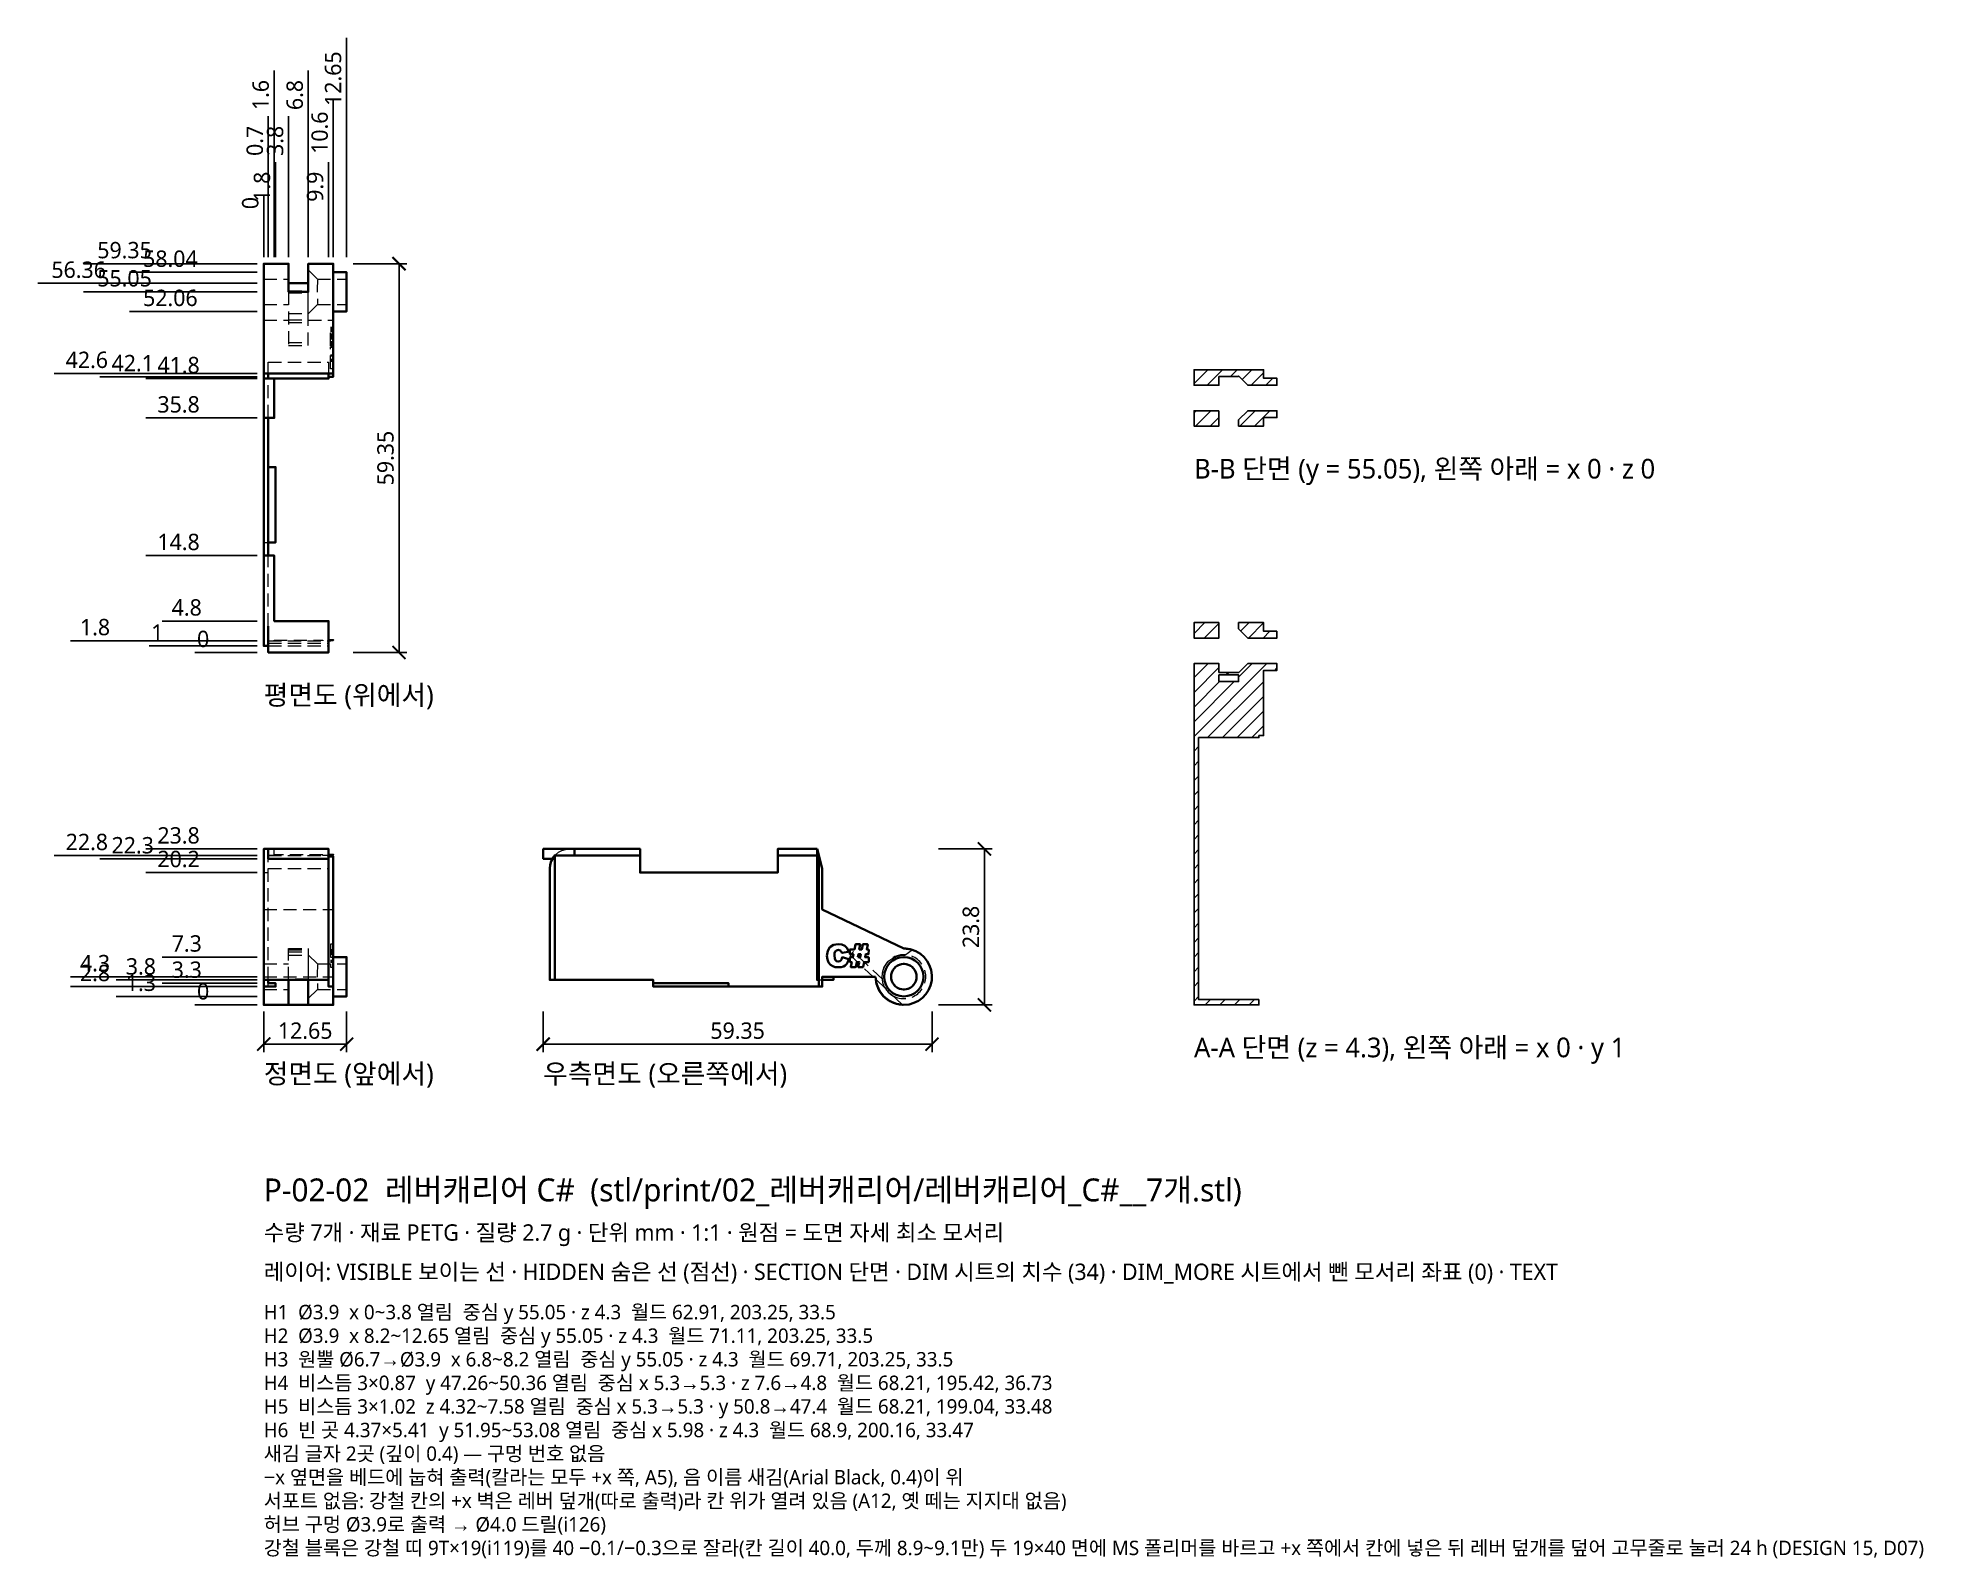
# Model space of a CAD drawing. Header units: millimetres. Extents: x -34 to 253, y -84 to 148.
import ezdxf

# ---------------------------------------------------------------- set-up
doc = ezdxf.new("R2010")
doc.units = ezdxf.units.MM
doc.linetypes.add('HIDDEN', pattern=[3, 2, -1])
for name, color, linetype, lineweight in [('DIM', 4, 'CONTINUOUS', 13), ('HIDDEN', 8, 'HIDDEN', 18), ('SECTION', 5, 'CONTINUOUS', 25), ('TEXT', 7, 'CONTINUOUS', 18), ('VISIBLE', 7, 'CONTINUOUS', 35)]:
    doc.layers.add(name, color=color, linetype=linetype, lineweight=lineweight)
doc.styles.add('KR', font='malgun.ttf')
doc.dimstyles.new('TOCCATA', dxfattribs={"dimtxt": 2.5, "dimasz": 2, "dimexe": 1.2, "dimexo": 1, "dimgap": 0.8, "dimtad": 1, "dimdsep": 46, "dimtxsty": 'KR', "dimblk": 'ARCHTICK', "dimcen": 2.5, "dimazin": 3, "dimtfac": 0.5, "dimtmove": 2, "dimatfit": 3})

# ---------------------------------------------------------------- blocks, each defined once
blk = doc.blocks.new('_ARCHTICK')
at = {"color": 0, "linetype": 'BYBLOCK', "const_width": 0.15}
blk.add_lwpolyline([(-0.5, -0.5), (0.5, 0.5)], dxfattribs=at)
blk = doc.blocks.new('*D7')
for p, q in [((1.6, 131.15), (1.6, 142.65)), ((1.6, 127.15), (1.6, 131.15)), ((1.6, 114.15), (1.6, 127.15))]:
    blk.add_line(p, q)
at = {"layer": 'Defpoints'}
for p in [(1.6, 135.15), (1.6, 113.15), (0, 53.8)]:
    blk.add_point(p, dxfattribs=at)
at = {"layer": 'DIM', "insert": (-0.45, 138.9), "char_height": 2.5, "attachment_point": 5, "rotation": 90, "style": 'KR'}
blk.add_mtext('1.6', dxfattribs=at)
blk = doc.blocks.new('*D9')
for p, q in [((3.8, 124.15), (3.8, 135.65)), ((3.8, 120.15), (3.8, 124.15)), ((3.8, 114.15), (3.8, 120.15))]:
    blk.add_line(p, q)
at = {"layer": 'Defpoints'}
for p in [(3.8, 128.15), (3.8, 113.15), (0, 53.8)]:
    blk.add_point(p, dxfattribs=at)
at = {"layer": 'DIM', "insert": (1.75, 131.9), "char_height": 2.5, "attachment_point": 5, "rotation": 90, "style": 'KR'}
blk.add_mtext('3.8', dxfattribs=at)
blk = doc.blocks.new('*D13')
for p, q in [((12.65, 131.15), (12.65, 147.65)), ((12.65, 127.15), (12.65, 131.15)), ((12.65, 114.15), (12.65, 127.15))]:
    blk.add_line(p, q)
at = {"layer": 'Defpoints'}
for p in [(12.65, 135.15), (12.65, 113.15), (0, 53.8)]:
    blk.add_point(p, dxfattribs=at)
at = {"layer": 'DIM', "insert": (10.6, 141.4), "char_height": 2.5, "attachment_point": 5, "rotation": 90, "style": 'KR'}
blk.add_mtext('12.65', dxfattribs=at)

msp = doc.modelspace()

# ---------------------------------------------------------------- hatches: boundary and pattern name
at = {"layer": 'SECTION'}
h = msp.add_hatch(dxfattribs=at)
h.set_pattern_fill('ANSI31', scale=0.5)
h.paths.add_polyline_path([(145.8, 95.946), (148.79, 95.946), (148.79, 96.01), (150.2, 94.6), (154.65, 94.6), (154.65, 95.65), (152.6, 95.65), (152.6, 96.95), (142, 96.95), (142, 94.6), (145.8, 94.6)])
h.paths.add_polyline_path([(145.8, 90.7), (142, 90.7), (142, 88.35), (145.8, 88.35)])
h.paths.add_polyline_path([(152.6, 89.65), (154.65, 89.65), (154.65, 90.7), (150.2, 90.7), (148.8, 89.3), (148.8, 88.35), (152.6, 88.35)])
h = msp.add_hatch(dxfattribs=at)
h.set_pattern_fill('ANSI31', scale=0.5)
h.paths.add_polyline_path([(145.8, 58.35), (142, 58.35), (142, 56), (145.8, 56)])
h.paths.add_polyline_path([(154.65, 57.045), (152.6, 57.045), (152.6, 58.35), (148.8, 58.35), (148.8, 57.4), (150.2, 56), (154.65, 56)])
h.paths.add_polyline_path([(145.8, 50.376), (148.8, 50.376), (148.8, 49.36), (145.8, 49.36)])
h.paths.add_polyline_path([(151.9, 0.8), (142.7, 0.8), (142.7, 40.8), (151.9, 40.8), (151.9, 41.1), (152.6, 41.1), (152.6, 51.055), (154.65, 51.055), (154.65, 52.1), (150.2, 52.1), (148.79, 50.69), (148.79, 50.751), (145.8, 50.751), (145.8, 52.1), (142, 52.1), (142, 0), (151.9, 0)])

# ---------------------------------------------------------------- linework, layer by layer
at = {"layer": 'HIDDEN'}
for points in [[(0, 110.8), (3.8, 110.8)], [(8.2, 110.8), (6.8, 112.2)], [(8.2, 110.8), (12.65, 110.8)], [(0, 106.9), (3.8, 106.9)], [(3.8, 109.02), (6.79, 109.02)], [(3.8, 108.85), (3.8, 100.67), (6.8, 100.67), (6.8, 108.85)], [(3.8, 108.68), (6.8, 108.68)], [(8.2, 106.9), (6.79, 105.49), (6.79, 109.084), (6.8, 109.071)], [(6.8, 107.207), (6.79, 107.232)], [(8.2, 106.9), (12.65, 106.9)], [(0, 104.55), (3.8, 104.55)], [(3.8, 105.57), (6.79, 105.57)], [(3.8, 105.55), (6.79, 105.55)], [(3.8, 104.57), (6.8, 104.57)], [(3.8, 104.16), (6.8, 104.16)], [(6.79, 105.931), (6.8, 105.954)], [(6.79, 105.511), (6.8, 105.521)], [(6.8, 104.55), (10.6, 104.55)], [(3.8, 101.14), (6.8, 101.14)], [(10.2, 100.612), (10.2, 103.483), (10.6, 103.483)], [(10.2, 103.332), (10.6, 103.332)], [(10.2, 103.189), (10.6, 103.189)], [(10.2, 103.039), (10.6, 103.039)], [(10.2, 102.948), (10.6, 102.948)], [(10.2, 102.8), (10.6, 102.8)], [(10.2, 102.424), (10.6, 102.424)], [(10.2, 102.278), (10.6, 102.278)], [(10.2, 102.205), (10.6, 102.205)], [(10.2, 102.186), (10.6, 102.186)], [(10.2, 102.054), (10.6, 102.054)], [(10.2, 102.036), (10.6, 102.036)], [(10.2, 101.911), (10.6, 101.911)], [(10.2, 101.892), (10.6, 101.892)], [(10.2, 101.817), (10.6, 101.817)], [(10.2, 101.668), (10.6, 101.668)], [(10.2, 101.296), (10.6, 101.296)], [(10.2, 101.148), (10.6, 101.148)], [(10.2, 101.056), (10.6, 101.056)], [(10.2, 100.912), (10.6, 100.912)], [(10.2, 100.762), (10.6, 100.762)], [(0.7, 96.4), (0.7, 98.1), (9.9, 98.1), (9.9, 96.4)], [(10.2, 100.612), (10.6, 100.612), (10.2, 100.612)], [(10.6, 97.117), (10.2, 97.117), (10.2, 100.439), (10.6, 100.439)], [(10.2, 100.408), (10.6, 100.408)], [(10.2, 99.227), (10.6, 99.227)], [(10.2, 99.064), (10.6, 99.064)], [(10.2, 98.588), (10.6, 98.588)], [(10.2, 98.411), (10.6, 98.411)], [(10.2, 98.387), (10.6, 98.387)], [(10.2, 98.257), (10.6, 98.257)], [(0.7, 89.6), (0.7, 95.6)], [(0, 70.6), (0.7, 70.6)], [(0.7, 57.8), (0.7, 68.6)], [(0.7, 55.6), (9.9, 55.6)], [(0.7, 55.2), (9.9, 55.2)], [(0.7, 54.8), (9.9, 54.8)], [(1.6, 55.6), (1.6, 55.676), (9, 55.676), (9, 55.6)], [(1.6, 22.805), (1.6, 23.8)], [(44.53, 22.92), (44.98, 23.29)], [(44.98, 23.29), (44.97, 23.282)], [(44.98, 23.29), (45.5, 23.57)], [(44.98, 23.29), (44.99, 23.295)], [(45.5, 23.57), (46.06, 23.74), (46.612, 23.796)], [(0, 20.2), (0.7, 20.2)], [(0.7, 22.836), (1.6, 22.836)], [(0.7, 22.823), (1.6, 22.823)], [(0.7, 22.805), (9.9, 22.805)], [(0.7, 22.8), (9.9, 22.8)], [(0.7, 3.8), (0.7, 22.3)], [(0.7, 20.8), (9.9, 20.8)], [(9.9, 22.823), (9, 22.823), (9, 22.915), (1.6, 22.915)], [(9, 22.836), (9.9, 22.836)], [(44.45, 22.836), (44.526, 22.915)], [(85.231, 20.847), (84.75, 22.05)], [(0, 14.561), (10.6, 14.561)], [(10.6, 9.263), (10.2, 9.263), (10.2, 5.737), (10.6, 5.737)], [(0, 6.25), (3.8, 6.25)], [(3.8, 3.799), (3.8, 8.6), (6.8, 8.6), (6.8, 3.799)], [(3.8, 8.39), (6.8, 8.39)], [(3.8, 8.09), (6.8, 8.09)], [(8.2, 6.25), (6.79, 7.66), (6.79, 3.93), (3.8, 3.93)], [(3.8, 7.6), (6.79, 7.6)], [(3.8, 7.58), (6.8, 7.58)], [(6.8, 7.635), (6.79, 7.645)], [(8.2, 6.25), (12.65, 6.25)], [(10.2, 8.46), (10.6, 8.46)], [(10.2, 8.382), (10.6, 8.382)], [(10.2, 8.318), (10.6, 8.318)], [(10.2, 8.129), (10.6, 8.129)], [(10.2, 7.919), (10.6, 7.919)], [(10.2, 7.72), (10.6, 7.72)], [(10.2, 7.272), (10.6, 7.272)], [(10.2, 7.26), (10.6, 7.26)], [(10.2, 6.801), (10.6, 6.801)], [(10.2, 6.767), (10.6, 6.767)], [(10.2, 6.667), (10.6, 6.667)], [(10.2, 6.658), (10.6, 6.658)], [(10.2, 6.621), (10.6, 6.621)], [(10.2, 6.531), (10.6, 6.531)], [(89.99, 8.09), (89.52, 7.58), (93.01, 4.3)], [(94.42, 3.93), (89.99, 8.09)], [(94.4, 4.32), (94.42, 4.7), (94.49, 5.07), (94.6, 5.44), (94.75, 5.79), (94.94, 6.12), (95.17, 6.42), (95.43, 6.7), (95.73, 6.94), (96.04, 7.15), (96.38, 7.33), (96.74, 7.46), (97.11, 7.55), (97.49, 7.59), (97.87, 7.6), (98.993, 8.378)], [(96.49, 5.827), (96.513, 5.847), (96.64, 5.932)], [(96.817, 6.034), (96.954, 6.102), (96.983, 6.111)], [(97.122, 6.159), (97.195, 6.184), (97.271, 6.199)], [(97.415, 6.227), (97.445, 6.233), (97.598, 6.243)], [(97.802, 6.243), (97.954, 6.233), (97.984, 6.227)], [(98.129, 6.199), (98.205, 6.184), (98.278, 6.159)], [(98.417, 6.111), (98.446, 6.102), (98.583, 6.034)], [(98.76, 5.932), (98.887, 5.847), (98.91, 5.827)], [(0, 4.3), (10.6, 4.3)], [(0.7, 2.8), (0.7, 3.3)], [(3.8, 3.92), (6.8, 3.92)], [(6.8, 3.976), (6.79, 3.986)], [(10.2, 5.741), (10.6, 5.741)], [(84.748, 3.8), (85.25, 3.8)], [(93.452, 3.89), (94.95, 2.48), (95.03, 2.36), (95.12, 2.24), (95.22, 2.12), (95.32, 2.01)], [(94.371, 3.976), (94.379, 3.863), (94.464, 3.433), (94.605, 3.018), (94.804, 2.618)], [(94.42, 3.93), (94.4, 4.32)], [(95.757, 4.402), (95.767, 4.555), (95.773, 4.585)], [(95.757, 4.198), (95.767, 4.045), (95.773, 4.015)], [(95.801, 4.728), (95.816, 4.804), (95.841, 4.878)], [(95.801, 3.872), (95.817, 3.795), (95.841, 3.722)], [(95.888, 5.017), (95.898, 5.046)], [(95.898, 3.554), (95.888, 3.583)], [(95.898, 5.046), (95.966, 5.183)], [(95.966, 3.417), (95.898, 3.554)], [(96.068, 5.36), (96.153, 5.487), (96.173, 5.51)], [(96.068, 3.24), (96.153, 3.113), (96.173, 3.09)], [(96.27, 5.62), (96.321, 5.679), (96.379, 5.73)], [(96.27, 2.979), (96.321, 2.921), (96.379, 2.87)], [(99.021, 5.73), (99.079, 5.679), (99.13, 5.621)], [(99.021, 2.87), (99.079, 2.921), (99.13, 2.98)], [(99.226, 3.089), (99.247, 3.112), (99.332, 3.24)], [(99.227, 5.51), (99.247, 5.487), (99.332, 5.36)], [(99.502, 5.046), (99.434, 5.183)], [(99.434, 3.417), (99.502, 3.554)], [(99.512, 5.017), (99.502, 5.046)], [(99.502, 3.554), (99.512, 3.583)], [(99.559, 4.878), (99.583, 4.805), (99.599, 4.729)], [(99.559, 3.722), (99.583, 3.795), (99.599, 3.871)], [(99.633, 4.554), (99.627, 4.584)], [(99.627, 4.016), (99.633, 4.046), (99.643, 4.198)], [(99.643, 4.402), (99.633, 4.555)], [(0, 2.35), (3.8, 2.35)], [(6.8, 1.383), (6.79, 1.359), (6.79, 2.639), (6.8, 2.618)], [(8.2, 2.35), (6.8, 0.95)], [(8.2, 2.35), (12.65, 2.35)], [(94.804, 2.617), (94.78, 2.64)], [(94.781, 2.639), (95.034, 2.255), (95.324, 1.924), (95.655, 1.634), (96.02, 1.39), (96.082, 1.359)], [(95.32, 2.01), (95.65, 1.71), (95.77, 1.62), (95.89, 1.54), (97.507, 0.021)], [(96.49, 2.773), (96.513, 2.753), (96.64, 2.668)], [(96.817, 2.566), (96.954, 2.498), (96.983, 2.489)], [(97.122, 2.441), (97.195, 2.416), (97.271, 2.401)], [(97.415, 2.373), (97.445, 2.367), (97.598, 2.357)], [(97.802, 2.357), (97.955, 2.367), (97.985, 2.373)], [(98.129, 2.401), (98.205, 2.416), (98.278, 2.441)], [(98.417, 2.489), (98.446, 2.498), (98.583, 2.566)], [(98.76, 2.668), (98.887, 2.753), (98.91, 2.773)]]:
    msp.add_lwpolyline(points, dxfattribs=at)
for centre, radius, start, end in [((34.487, 108.852), 26.327, 175.76217, -175.75275), ((34.487, 4.298), 26.327, 175.75275, -175.76217), ((97.692, 4.308), 3.349, 85.8382, -174.47531), ((97.701, 4.299), 3.349, -119.40831, 86.22745)]:
    msp.add_arc(centre, radius, start, end, dxfattribs=at)
at = {"layer": 'SECTION'}
for points in [[(145.8, 95.946), (148.79, 95.946), (148.79, 96.01), (150.2, 94.6), (154.65, 94.6), (154.65, 95.65), (152.6, 95.65), (152.6, 96.95), (142, 96.95), (142, 94.6), (145.8, 94.6)], [(145.8, 90.7), (142, 90.7), (142, 88.35), (145.8, 88.35)], [(152.6, 89.65), (154.65, 89.65), (154.65, 90.7), (150.2, 90.7), (148.8, 89.3), (148.8, 88.35), (152.6, 88.35)], [(145.8, 58.35), (142, 58.35), (142, 56), (145.8, 56)], [(154.65, 57.045), (152.6, 57.045), (152.6, 58.35), (148.8, 58.35), (148.8, 57.4), (150.2, 56), (154.65, 56)], [(151.9, 0.8), (142.7, 0.8), (142.7, 40.8), (151.9, 40.8), (151.9, 41.1), (152.6, 41.1), (152.6, 51.055), (154.65, 51.055), (154.65, 52.1), (150.2, 52.1), (148.79, 50.69), (148.79, 50.751), (145.8, 50.751), (145.8, 52.1), (142, 52.1), (142, 0), (151.9, 0)], [(145.8, 50.376), (148.8, 50.376), (148.8, 49.36), (145.8, 49.36)]]:
    msp.add_lwpolyline(points, close=True, dxfattribs=at)
at = {"layer": 'VISIBLE'}
for points in [[(0.7, 54.8), (0, 54.8), (0, 113.15), (3.8, 113.15), (3.8, 108.85), (6.8, 108.85), (6.8, 113.15), (10.6, 113.15), (10.6, 95.9), (9.9, 95.9)], [(3.8, 110.16), (6.8, 110.16)], [(10.6, 105.855), (12.65, 105.855), (12.65, 111.845), (10.6, 111.845)], [(0, 96.4), (10.6, 96.4)], [(0, 89.6), (1.6, 89.6), (1.6, 95.6), (0, 95.6)], [(0.7, 95.6), (0.7, 96.4)], [(1.607, 95.6), (9.9, 95.6), (9.9, 96.4)], [(0.7, 68.6), (0.7, 89.6)], [(0.7, 70.6), (1.8, 70.6), (1.8, 82.1), (0.7, 82.1)], [(0, 68.6), (1.6, 68.6), (1.6, 58.6), (9.9, 58.6), (9.9, 53.8), (0.7, 53.8), (0.7, 57.8)], [(9.9, 55.6), (10.6, 55.68), (9.9, 55.68)], [(10.6, 2.8), (9.9, 2.8), (9.9, 23.8), (0, 23.8), (0, 0), (10.6, 0), (10.6, 22.675), (9.9, 22.675)], [(0.7, 23.8), (0.7, 22.3), (9.9, 22.3)], [(84.45, 23.8), (78.45, 23.8), (78.45, 20.2), (57.45, 20.2), (57.45, 23.8), (42.65, 23.8), (42.65, 22.3), (44.05, 22.3), (44.14, 22.45), (44.25, 22.6), (44.37, 22.75)], [(46.612, 23.796), (46.65, 23.8)], [(47.45, 22.805), (47.45, 23.8)], [(84.45, 23.8), (84.45, 22.805), (78.45, 22.805)], [(84.45, 23.8), (85.25, 20.8)], [(9.9, 22.823), (10.6, 22.92), (9.9, 22.92)], [(44.53, 22.92), (44.16, 22.47), (43.88, 21.95), (43.71, 21.39), (43.65, 20.8), (43.65, 3.8), (59.45, 3.8), (59.45, 2.8), (85.25, 2.8), (85.25, 4.3), (93.4, 4.3)], [(44.37, 22.75), (44.45, 22.836), (44.45, 22.823)], [(44.45, 3.8), (44.45, 22.805), (57.45, 22.805)], [(84.75, 3.8), (84.45, 3.8), (84.45, 22.8), (84.75, 22.05)], [(84.75, 2.8), (84.75, 22.675)], [(85.25, 20.8), (85.231, 20.847)], [(85.25, 20.8), (85.25, 14.561), (97.7, 8.6)], [(85.967, 7.505), (86.079, 8.252), (86.413, 8.799), (86.425, 8.812), (86.971, 9.152), (87.686, 9.263), (88.26, 9.199), (88.703, 9.001), (89.027, 8.669), (89.253, 8.203), (89.258, 8.181), (89.254, 8.158), (89.238, 8.134), (89.217, 8.122), (88.31, 7.92), (88.292, 7.92), (88.265, 7.931), (88.249, 7.948), (88.197, 8.085), (88.152, 8.165), (88.067, 8.257), (87.964, 8.325), (87.848, 8.368), (87.719, 8.382), (87.439, 8.318), (87.237, 8.129), (87.14, 7.884), (87.107, 7.514), (87.147, 7.068), (87.261, 6.801), (87.437, 6.667), (87.681, 6.621), (87.914, 6.658), (88.077, 6.767), (88.195, 6.951), (88.285, 7.229), (88.305, 7.25), (88.332, 7.26), (88.35, 7.259), (89.254, 6.985), (89.269, 6.976), (89.283, 6.957), (89.289, 6.923), (89.168, 6.561), (88.993, 6.266), (88.766, 6.035), (88.495, 5.871), (88.152, 5.769), (87.739, 5.737), (87.239, 5.777), (86.838, 5.897), (86.506, 6.122), (86.224, 6.468), (86.03, 6.937), (85.967, 7.505)], [(89.462, 6.586), (89.469, 6.563), (89.48, 6.549), (89.51, 6.533), (89.762, 6.531), (89.613, 5.807), (89.617, 5.778), (89.629, 5.759), (89.643, 5.748), (89.666, 5.741), (90.313, 5.741), (90.346, 5.754), (90.365, 5.783), (90.518, 6.531), (90.886, 6.531), (90.742, 5.807), (90.747, 5.778), (90.764, 5.754), (90.796, 5.741), (91.448, 5.741), (91.48, 5.754), (91.499, 5.783), (91.65, 6.531), (92.279, 6.532), (92.302, 6.539), (92.316, 6.549), (92.326, 6.563), (92.333, 6.586), (92.333, 7.218), (92.32, 7.25), (92.302, 7.265), (92.279, 7.271), (91.798, 7.272), (91.889, 7.72), (92.279, 7.72), (92.296, 7.724), (92.316, 7.737), (92.332, 7.768), (92.333, 8.406), (92.329, 8.423), (92.311, 8.446), (92.279, 8.46), (92.039, 8.46), (92.182, 9.198), (92.175, 9.232), (92.156, 9.253), (92.128, 9.263), (91.479, 9.263), (91.452, 9.253), (91.438, 9.241), (91.427, 9.221), (91.274, 8.46), (90.904, 8.46), (91.055, 9.197), (91.054, 9.215), (91.045, 9.236), (91.029, 9.253), (91.002, 9.263), (90.338, 9.261), (90.313, 9.246), (90.298, 9.221), (90.146, 8.46), (89.516, 8.46), (89.499, 8.455), (89.48, 8.442), (89.467, 8.423), (89.462, 8.406)], [(10.6, 1.3), (12.65, 1.3), (12.65, 7.3), (10.6, 7.3)], [(89.462, 7.774), (89.462, 8.406)], [(89.462, 7.774), (89.462, 8.406)], [(89.462, 7.218), (89.467, 7.235), (89.48, 7.254), (89.499, 7.267), (89.516, 7.271), (89.906, 7.272), (89.998, 7.72), (89.516, 7.72), (89.499, 7.724), (89.48, 7.737), (89.467, 7.757), (89.462, 7.774)], [(89.462, 6.586), (89.462, 7.218)], [(89.462, 6.586), (89.462, 7.218)], [(90.667, 7.272), (90.761, 7.72), (91.128, 7.72), (91.036, 7.272), (90.667, 7.272)], [(96.011, 5.275), (96.206, 5.554), (96.447, 5.794)], [(96.446, 5.793), (96.725, 5.989)], [(96.474, 5.813), (96.49, 5.827)], [(96.725, 5.989), (96.64, 5.932)], [(96.725, 5.989), (97.033, 6.132), (97.361, 6.22)], [(96.725, 5.989), (96.817, 6.034)], [(96.983, 6.111), (97.002, 6.118)], [(97.088, 6.147), (97.122, 6.159)], [(97.271, 6.199), (97.307, 6.206)], [(97.361, 6.22), (97.7, 6.25)], [(97.361, 6.22), (97.415, 6.227)], [(97.598, 6.243), (97.7, 6.25), (97.802, 6.243)], [(97.7, 8.6), (98.81, 8.45)], [(97.7, 6.25), (98.038, 6.22), (98.367, 6.132), (98.675, 5.989)], [(98.005, 6.223), (97.984, 6.227)], [(98.129, 6.199), (98.093, 6.206)], [(98.312, 6.147), (98.278, 6.159)], [(98.417, 6.111), (98.398, 6.118)], [(98.675, 5.989), (98.583, 6.034)], [(98.675, 5.989), (98.954, 5.794)], [(98.675, 5.989), (98.76, 5.932)], [(98.926, 5.813), (98.91, 5.827)], [(99.194, 5.553), (98.953, 5.794)], [(0, 3.8), (9.9, 3.8)], [(0, 2.8), (1.8, 2.8), (1.8, 3.3), (0.7, 3.3), (0.7, 3.8)], [(3.8, 0), (3.8, 3.799)], [(6.8, 0), (6.8, 3.799)], [(59.45, 3.3), (70.95, 3.3), (70.95, 2.8)], [(85.25, 3.8), (86.95, 3.8), (86.95, 4.3)], [(93.55, 3.19), (93.4, 4.3)], [(93.453, 3.889), (93.42, 3.92), (93.49, 3.44)], [(93.49, 3.44), (93.564, 3.156)], [(93.49, 3.44), (93.61, 2.98), (93.78, 2.54)], [(93.55, 3.19), (93.98, 2.15), (94.66, 1.26)], [(95.75, 4.3), (95.78, 4.64), (95.868, 4.967), (96.011, 5.275)], [(95.75, 4.3), (95.757, 4.402)], [(95.75, 4.3), (95.78, 3.961), (95.867, 3.633), (96.011, 3.325)], [(95.75, 4.3), (95.757, 4.198)], [(95.773, 4.585), (95.777, 4.605)], [(95.777, 3.995), (95.773, 4.015)], [(95.794, 4.693), (95.801, 4.728)], [(95.801, 3.872), (95.794, 3.907)], [(95.841, 4.878), (95.853, 4.913)], [(95.853, 3.687), (95.841, 3.722)], [(95.882, 4.997), (95.888, 5.017)], [(95.888, 3.583), (95.882, 3.603)], [(96.011, 5.275), (95.966, 5.183)], [(96.011, 3.325), (95.966, 3.417)], [(96.011, 5.275), (96.068, 5.36)], [(96.011, 3.325), (96.206, 3.047), (96.447, 2.806)], [(96.011, 3.325), (96.068, 3.24)], [(96.173, 5.51), (96.187, 5.526)], [(96.187, 3.074), (96.173, 3.09)], [(96.246, 5.593), (96.27, 5.62)], [(96.27, 2.979), (96.246, 3.006)], [(96.379, 5.73), (96.406, 5.754)], [(98.953, 2.806), (99.194, 3.047)], [(99.021, 5.73), (98.993, 5.754)], [(99.194, 5.553), (99.13, 5.621)], [(99.194, 3.047), (99.13, 2.98)], [(99.194, 5.553), (99.389, 5.275)], [(99.194, 5.553), (99.227, 5.51)], [(99.194, 3.047), (99.389, 3.325)], [(99.194, 3.047), (99.213, 3.074)], [(99.213, 3.074), (99.226, 3.089)], [(99.389, 5.275), (99.332, 5.36)], [(99.389, 3.325), (99.332, 3.24)], [(99.389, 5.275), (99.532, 4.967), (99.62, 4.639), (99.65, 4.3)], [(99.389, 5.275), (99.434, 5.183)], [(99.389, 3.325), (99.532, 3.633)], [(99.389, 3.325), (99.434, 3.417)], [(99.518, 4.997), (99.512, 5.017)], [(99.532, 3.633), (99.512, 3.583)], [(99.532, 3.633), (99.621, 3.962), (99.65, 4.3)], [(99.559, 4.878), (99.547, 4.912)], [(99.547, 3.688), (99.559, 3.722)], [(99.606, 4.694), (99.599, 4.729)], [(99.599, 3.871), (99.606, 3.906)], [(99.627, 4.584), (99.623, 4.604)], [(99.623, 3.996), (99.627, 4.016)], [(99.65, 4.3), (99.643, 4.402)], [(99.65, 4.3), (99.643, 4.198)], [(93.78, 2.54), (94, 2.11)], [(93.78, 2.54), (94, 2.11)], [(94, 2.11), (94.26, 1.72), (94.57, 1.35), (94.91, 1.03), (95.29, 0.74), (95.7, 0.49)], [(94.66, 1.26), (94.646, 1.279)], [(94.66, 1.26), (95.55, 0.58)], [(95.55, 0.58), (95.541, 0.587), (95.55, 0.58)], [(95.55, 0.58), (96.59, 0.15)], [(96.59, 0.15), (96.14, 0.29), (95.7, 0.49)], [(96.406, 2.846), (96.379, 2.87)], [(96.725, 2.611), (96.445, 2.807)], [(96.49, 2.773), (96.475, 2.787)], [(96.59, 0.15), (97.7, 0)], [(96.59, 0.15), (97.06, 0.05), (97.53, 0), (97.506, 0.023)], [(96.725, 2.611), (96.64, 2.668)], [(96.725, 2.611), (97.033, 2.468)], [(96.725, 2.611), (96.817, 2.566)], [(97.002, 2.482), (96.983, 2.489)], [(97.033, 2.468), (97.361, 2.38)], [(97.033, 2.468), (97.122, 2.441)], [(97.307, 2.394), (97.271, 2.401)], [(97.361, 2.38), (97.7, 2.35)], [(97.361, 2.38), (97.415, 2.373)], [(97.7, 2.35), (97.598, 2.357)], [(97.7, 2.35), (98.039, 2.38)], [(97.7, 2.35), (97.802, 2.357)], [(97.985, 2.373), (98.005, 2.377)], [(98.039, 2.38), (98.367, 2.468)], [(98.039, 2.38), (98.129, 2.401)], [(98.278, 2.441), (98.312, 2.453)], [(98.367, 2.468), (98.675, 2.611)], [(98.367, 2.468), (98.398, 2.482)], [(98.398, 2.482), (98.417, 2.489)], [(98.675, 2.611), (98.583, 2.566)], [(98.675, 2.611), (98.954, 2.806)], [(98.675, 2.611), (98.76, 2.668)], [(98.91, 2.773), (98.926, 2.787)], [(98.993, 2.846), (99.021, 2.87)]]:
    msp.add_lwpolyline(points, dxfattribs=at)
msp.add_circle((97.7, 4.3), 3, dxfattribs=at)
for centre, radius, start, end in [((97.833, 5.286), 3.312, 69.44427, 92.29203), ((97.7, 4.3), 4.297, -89.99799, 75.02577)]:
    msp.add_arc(centre, radius, start, end, dxfattribs=at)

# ---------------------------------------------------------------- texts
at = {"layer": 'TEXT', "style": 'KR'}
for s, height, p in [('B-B 단면 (y = 55.05), 왼쪽 아래 = x 0 · z 0', 3, (142, 80.35)), ('평면도 (위에서)', 3, (0, 45.8)), ('A-A 단면 (z = 4.3), 왼쪽 아래 = x 0 · y 1', 3, (142, -8)), ('정면도 (앞에서)', 3, (0, -12)), ('우측면도 (오른쪽에서)', 3, (42.65, -12)), ('P-02-02  레버캐리어 C#  (stl/print/02_레버캐리어/레버캐리어_C#__7개.stl)', 3.5, (0, -30)), ('수량 7개 · 재료 PETG · 질량 2.7 g · 단위 mm · 1:1 · 원점 = 도면 자세 최소 모서리', 2.5, (0, -36)), ('레이어: VISIBLE 보이는 선 · HIDDEN 숨은 선 (점선) · SECTION 단면 · DIM 시트의 치수 (34) · DIM_MORE 시트에서 뺀 모서리 좌표 (0) · TEXT', 2.5, (0, -42)), ('H1  Ø3.9  x 0~3.8 열림  중심 y 55.05 · z 4.3  월드 62.91, 203.25, 33.5', 2.2, (0, -48)), ('H2  Ø3.9  x 8.2~12.65 열림  중심 y 55.05 · z 4.3  월드 71.11, 203.25, 33.5', 2.2, (0, -51.6)), ('H3  원뿔 Ø6.7→Ø3.9  x 6.8~8.2 열림  중심 y 55.05 · z 4.3  월드 69.71, 203.25, 33.5', 2.2, (0, -55.2)), ('H4  비스듬 3×0.87  y 47.26~50.36 열림  중심 x 5.3→5.3 · z 7.6→4.8  월드 68.21, 195.42, 36.73', 2.2, (0, -58.8)), ('H5  비스듬 3×1.02  z 4.32~7.58 열림  중심 x 5.3→5.3 · y 50.8→47.4  월드 68.21, 199.04, 33.48', 2.2, (0, -62.4)), ('H6  빈 곳 4.37×5.41  y 51.95~53.08 열림  중심 x 5.98 · z 4.3  월드 68.9, 200.16, 33.47', 2.2, (0, -66)), ('새김 글자 2곳 (깊이 0.4) — 구멍 번호 없음', 2.2, (0, -69.6)), ('−x 옆면을 베드에 눕혀 출력(칼라는 모두 +x 쪽, A5), 음 이름 새김(Arial Black, 0.4)이 위', 2.2, (0, -73.2)), ('서포트 없음: 강철 칸의 +x 벽은 레버 덮개(따로 출력)라 칸 위가 열려 있음 (A12, 옛 떼는 지지대 없음)', 2.2, (0, -76.8)), ('허브 구멍 Ø3.9로 출력 → Ø4.0 드릴(i126)', 2.2, (0, -80.4)), ('강철 블록은 강철 띠 9T×19(i119)를 40 −0.1/−0.3으로 잘라(칸 길이 40.0, 두께 8.9~9.1만) 두 19×40 면에 MS 폴리머를 바르고 +x 쪽에서 칸에 넣은 뒤 레버 덮개를 덮어 고무줄로 눌러 24 h (DESIGN 15, D07)', 2.2, (0, -84))]:
    msp.add_text(s, height=height, dxfattribs=at).set_placement(p)

# ---------------------------------------------------------------- dimensions: what is measured, and where the dimension line sits
at = {"layer": 'DIM'}
for feature_location, offset, picture, middle in [((12.65, 113.15), (0, 22), '*D13', (10.6, 141.4)), ((1.6, 113.15), (0, 22), '*D7', (-0.45, 138.9)), ((3.8, 113.15), (0, 15), '*D9', (1.75, 131.9))]:
    dim = msp.add_ordinate_dim(feature_location=feature_location, offset=offset, dtype=1, origin=(0, 53.8), dimstyle='TOCCATA', dxfattribs=at)
    dim.commit()
    dim.dimension.update_dxf_attribs({"geometry": picture, "text_midpoint": middle})
for feature_location, offset, dtype, origin in [((6.8, 113.15), (0, 22), 1, (0, 53.8)), ((10.6, 113.15), (0, 15), 1, (0, 53.8)), ((0.7, 113.15), (0, 15), 1, (0, 53.8)), ((1.8, 113.15), (0, 8), 1, (0, 53.8)), ((9.9, 113.15), (0, 8), 1, (0, 53.8)), ((0, 113.149997711), (0, 8), 1, (0, 53.799999237)), ((0, 113.15), (-15, 0), 0, (0, 53.8)), ((0, 111.84), (-8, 0), 0, (0, 53.8)), ((0, 110.16), (-22, 0), 0, (0, 53.8)), ((0, 108.85), (-15, 0), 0, (0, 53.8)), ((0, 105.86), (-8, 0), 0, (0, 53.8)), ((0, 96.4), (-22, 0), 0, (0, 53.8)), ((0, 95.9), (-15, 0), 0, (0, 53.8)), ((0, 95.6), (-8, 0), 0, (0, 53.8)), ((0, 89.6), (-8, 0), 0, (0, 53.8)), ((0, 68.6), (-8, 0), 0, (0, 53.8)), ((0, 58.6), (-8, 0), 0, (0, 53.8)), ((0, 55.6), (-22, 0), 0, (0, 53.8)), ((0, 54.8), (-15, 0), 0, (0, 53.8)), ((0, 53.799999237), (-8, 0), 0, (0, 53.799999237)), ((0, 22.8), (-22, 0), 0, (0, 0)), ((0, 22.3), (-15, 0), 0, (0, 0)), ((0, 23.8), (-8, 0), 0, (0, 0)), ((0, 20.2), (-8, 0), 0, (0, 0)), ((0, 7.3), (-8, 0), 0, (0, 0)), ((0, 4.3), (-22, 0), 0, (0, 0)), ((0, 2.8), (-22, 0), 0, (0, 0)), ((0, 3.8), (-15, 0), 0, (0, 0)), ((0, 3.3), (-8, 0), 0, (0, 0)), ((0, 1.3), (-15, 0), 0, (0, 0)), ((0, 0), (-8, 0), 0, (0, 0))]:
    msp.add_ordinate_dim(feature_location=feature_location, offset=offset, dtype=dtype, origin=origin, dimstyle='TOCCATA', dxfattribs=at).render()
for base, p1, p2 in [((20.65, 53.8), (12.65, 53.8), (12.65, 113.15)), ((110, 0), (102, 0), (102, 23.8))]:
    msp.add_linear_dim(base=base, p1=p1, p2=p2, angle=90, dimstyle='TOCCATA', dxfattribs=at).render()
for base, p1, p2 in [((0, -6), (0, 0), (12.65, 0)), ((42.65, -6), (42.65, 0), (102, 0))]:
    msp.add_linear_dim(base=base, p1=p1, p2=p2, dimstyle='TOCCATA', dxfattribs=at).render()

doc.saveas('drawing.dxf')
